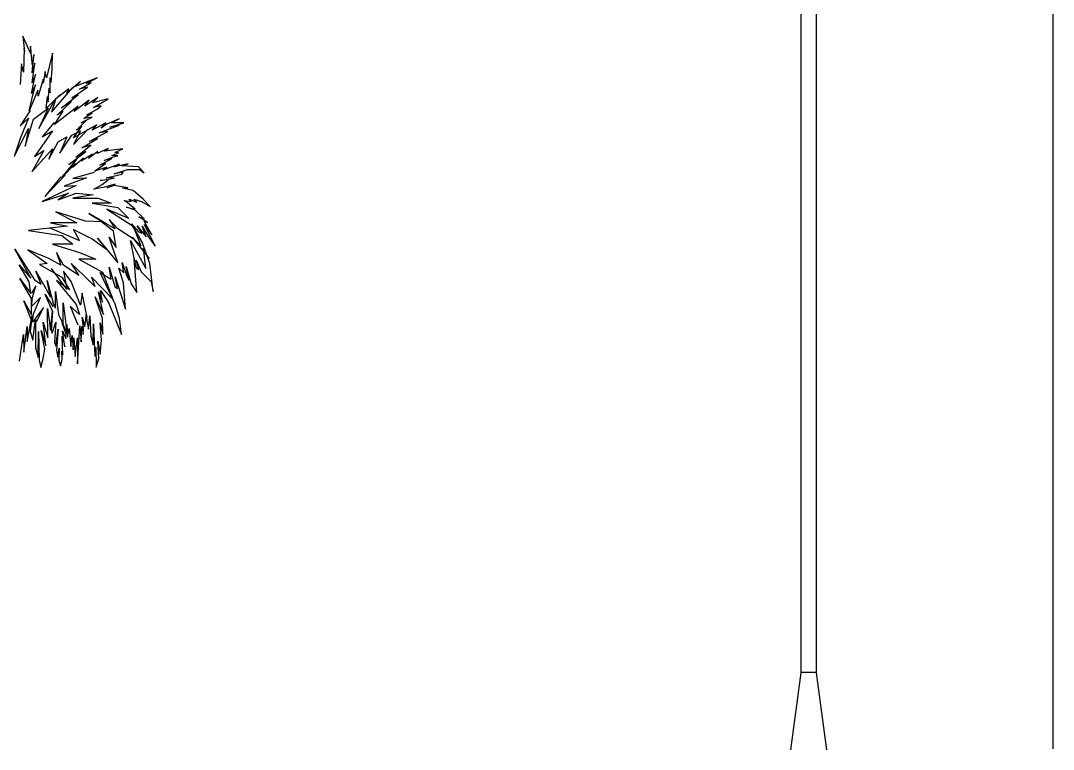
# Model space of a CAD drawing. Header units: millimetres. Extents: x 603916 to 1211550, y 1309898 to 2622648.
# Drawn here: x 604332.38 to 604349.79, y 1311064.3 to 1311076.58 of the extents above; entities that cross this region are included whole.
import ezdxf

# ---------------------------------------------------------------- set-up
doc = ezdxf.new("R2010")
doc.units = ezdxf.units.MM
doc.layers.add('datos y tabla de areas', color=170, linetype='Continuous')
doc.layers.add('elenarbi-Trees', color=42, linetype='Continuous')

# ---------------------------------------------------------------- blocks, each defined once
blk = doc.blocks.new('A$C7BB81706')
at = {"layer": 'elenarbi-Trees', "color": 3}
for points in [[(367.1, 365.31), (370.22, 385.53), (370.46, 372.25), (372.95, 391.49), (372.95, 380.2), (376.67, 399.93), (375.18, 387.89), (377.17, 381.31), (379.28, 396.95), (379.16, 375.48), (381.14, 368.16), (381.52, 387.89), (382.01, 366.17), (383.26, 360.46), (384.99, 367.41), (386.11, 374.49), (383.5, 388.51), (387.1, 377.09), (384.87, 394.84), (388.6, 383.05), (388.22, 405.26), (390.46, 388.76), (391.95, 402.91), (390.95, 389.01), (391.82, 386.4), (394.43, 394.72), (393.56, 379.7), (394.56, 376.72), (396.42, 389.5), (395.05, 373.37), (396.05, 368.28), (397.16, 375.23), (396.92, 366.05), (398.16, 361.95), (399.28, 366.54), (399.03, 373), (399.77, 370.14), (399.28, 384.17), (401.39, 376.22), (399.65, 388.26), (402.13, 382.43), (402.38, 385.78), (399.4, 394.34), (403, 386.53), (402.88, 392.98), (403.37, 383.55), (404.74, 390), (405.86, 376.47), (406.98, 384.79), (407.72, 373.87), (408.09, 383.05), (409.21, 368.78), (410.95, 383.05), (410.95, 363.44), (412.69, 392.11), (413.68, 379.95), (414.3, 391.61), (415.17, 385.53), (415.55, 390.87), (414.55, 398.56), (416.41, 391.49), (417.28, 396.58), (417.41, 400.92), (417.91, 395.46), (419.15, 389.5), (420.26, 399.56), (420.89, 384.29), (422.87, 377.59), (423.12, 393.47), (423.74, 373.62), (424.36, 368.78), (424.86, 375.6), (425.11, 360.84), (426.97, 367.29), (426.23, 380.44), (427.96, 370.64), (429.08, 381.31), (427.96, 394.22), (429.95, 385.78), (429.87, 397.57), (424.38, 414.03), (430.44, 400.66), (426.78, 417.83), (429.73, 409.95), (428.18, 418.67), (434.38, 409.67), (444.24, 385.61), (442.55, 397.71), (439.45, 408.54), (428.04, 432.32), (436.35, 427.4), (434.8, 436.26), (439.17, 421.77), (441.14, 420.22), (439.31, 429.09), (447.19, 404.6), (445.64, 424.44), (442.26, 435.56), (445.93, 432.04), (444.66, 439.92), (447.9, 430.21), (449.59, 426.55), (447.76, 436.97), (451.56, 423.74), (455.78, 417.13), (453.67, 442.45), (455.22, 435.98), (457.19, 434.72), (455.36, 441.61), (459.02, 432.75), (466.48, 425.29), (468.17, 417.97), (465.59, 439.12), (459.75, 455.29), (451.81, 469.06), (456.9, 463.07), (459.45, 462.17), (456, 467.56), (462.74, 459.33), (459.9, 467.41), (464.69, 458.73), (467.09, 455.89), (469.63, 452.14), (461.54, 468.61), (467.09, 460.83), (461.24, 471.15), (463.79, 470.11), (457.35, 474.3), (461.39, 472.95), (454.5, 479.39), (447.91, 481.78), (454.5, 480.28), (448.36, 485.22), (446.26, 486.72), (451.36, 485.97), (450.01, 487.62), (455.7, 485.52), (453.6, 487.77), (459.15, 485.97), (465.74, 482.08), (460.64, 487.77), (453.01, 494.35), (444.88, 496.11), (449.06, 496.34), (438.61, 497.97), (433.27, 496.34), (439.3, 499.13), (431.41, 496.81), (423.28, 495.18), (429.55, 498.89), (434.2, 502.37), (428.16, 501.91), (438.61, 503.53), (432.57, 503.77), (444.41, 506.55), (445.34, 508.17), (438.61, 506.78), (448.59, 510.03), (457.65, 510.03), (461.36, 507.71), (456.95, 512.12), (444.41, 512.81), (449.29, 514.44), (438.84, 512.12), (442.55, 514.2), (430.02, 509.57), (433.04, 511.89), (423.75, 508.87), (432.11, 514.67), (427.7, 513.51), (436.75, 518.38), (430.95, 516.99), (437.91, 519.77), (441.39, 520.47), (436.98, 520.7), (441.86, 522.79), (439.07, 523.02), (445.11, 525.8), (431.41, 523.95), (434.2, 526.04), (425.84, 522.33), (426.3, 523.72), (419.34, 518.38), (422.36, 521.86), (413.77, 516.53), (415.39, 518.61), (407.03, 511.65), (409.35, 514.67), (398.91, 503.77), (410.51, 517.69), (404.48, 513.97), (417.25, 523.72), (409.59, 519.54), (420.96, 528.59), (414.23, 526.5), (426.07, 533.46), (419.8, 531.37), (433.73, 538.8), (427.23, 537.87), (442.32, 543.67), (435.36, 542.05), (446.04, 545.53), (436.52, 545.29), (442.32, 548.31), (433.04, 544.36), (428.86, 541.35), (432.34, 545.53), (422.12, 539.96), (425.61, 543.9), (407.96, 534.16), (414.23, 542.97), (410.05, 539.96), (417.71, 547.38), (413.77, 545.29), (422.12, 549.7), (415.62, 548.77), (422.12, 552.95), (417.94, 551.56), (425.84, 555.73), (428.86, 558.29), (423.05, 556.89), (434.2, 563.62), (422.36, 560.61), (426.3, 564.55), (416.55, 558.05), (419.8, 562.46), (408.42, 553.88), (411.44, 558.05), (393.57, 544.13), (400.07, 554.34), (395.66, 551.09), (406.34, 561.53), (398.91, 556.66), (411.44, 566.64), (406.56, 564.18), (418.4, 572.3), (412.36, 570.91), (421.19, 575.55), (417.47, 575.08), (425.83, 579.49), (409.11, 572.76), (413.29, 576.71), (402.84, 567.89), (404.47, 571.14), (394.49, 563.48), (397.5, 566.5), (387.29, 556.29), (388.22, 565.34), (388.68, 561.39), (389.61, 571.6), (390.31, 568.12), (390.31, 579.49), (391, 576.24), (391.7, 586.22), (391.93, 598.05), (387.52, 579.49), (386.36, 584.13), (384.97, 575.31), (384.97, 578.33), (381.25, 565.57), (381.02, 570.21), (374.29, 554.43), (377.3, 567.43), (379.16, 574.15), (376.14, 567.66), (379.16, 582.04), (376.61, 575.55), (378.7, 590.39), (376.61, 583.2), (378, 597.12), (376.84, 588.77), (375.45, 603.39), (375.68, 597.59), (369.64, 610.81), (370.8, 598.98), (370.57, 601.53), (370.11, 583.67), (368.48, 589.93), (367.55, 574.39)], [(423.39, 507.81), (407.32, 503.31), (417.6, 503.96), (400.89, 497.54), (409.89, 498.18), (384.19, 485.98), (404.11, 492.4), (396.4, 487.26), (409.89, 492.4), (422.74, 491.11), (407.32, 488.55), (426.6, 488.55), (436.24, 484.69), (422.1, 484.69), (441.38, 481.48), (449.73, 473.13), (433.03, 480.2), (452.95, 467.35), (458.73, 452.59), (452.3, 459.01), (465.16, 442.95)], [(398.32, 504.6), (386.11, 489.83), (401.54, 505.88)], [(389.97, 466.07), (412.46, 456.44), (407.96, 464.79), (422.1, 457.72), (433.67, 449.37), (425.96, 458.36), (441.38, 439.74), (434.95, 459.01), (440.09, 451.3), (438.17, 463.5), (427.24, 471.85)], [(454.23, 441.03), (451.02, 456.44), (462.59, 435.25), (460.66, 450.66)], [(376.13, 396.33), (370.32, 410.98), (376.13, 400.29), (376.13, 412.6), (367.3, 427.71), (375.67, 416.55), (374.51, 425.38), (366.83, 438.17), (375.67, 428.17), (363.58, 450.02), (378.46, 426.78), (383.58, 423.52), (379.39, 433.28), (387.07, 420.27), (390.55, 413.76), (388, 426.31), (392.65, 409.12), (394.27, 405.4), (394.27, 417.95), (396.6, 400.52), (400.09, 393.31), (400.09, 409.35), (402.65, 389.36)], [(418.24, 398.65), (414.39, 416.63), (413.1, 407.64), (406.04, 425.62), (400.25, 433.32), (402.82, 419.84), (391.25, 435.25)], [(379.86, 395.17), (385.2, 405.86), (376.83, 394.94), (377.76, 401.22), (382.88, 413.53), (376.37, 407.02), (376.6, 412.37), (379.39, 422.36), (376.13, 416.79)], [(392.18, 402.61), (386.37, 415.62), (392.41, 406.33)]]:
    blk.add_lwpolyline(points, dxfattribs=at)
at = {"layer": 'elenarbi-Trees', "color": 84}
for points in [[(375.19, 554.69), (367.48, 543.13), (373.9, 548.91), (367.48, 533.49), (362.98, 520.01), (373.9, 541.2), (371.33, 527.72), (377.76, 548.26), (388.68, 556.61), (381.61, 541.2), (394.47, 563.68), (391.25, 553.4), (407.32, 572.02)], [(393.18, 545.7), (384.19, 534.78), (391.9, 539.27), (387.4, 532.85), (378.4, 520.01), (385.47, 524.5), (376.47, 508.45), (391.9, 525.79), (389.33, 518.08), (396.4, 530.93), (402.82, 534.78), (397.68, 522.58), (406.68, 536.06), (413.1, 539.27), (407.96, 529), (418.89, 540.56)], [(452.95, 457.72), (441.38, 465.43), (434.95, 472.49), (439.45, 465.43), (432.38, 469.28), (419.53, 476.99), (429.81, 470.57), (416.96, 471.21), (394.47, 478.27), (410.53, 469.92), (390.61, 469.92), (403.46, 467.35), (373.9, 464.14), (398.97, 460.29), (407.32, 453.87), (391.9, 453.87), (412.46, 447.45), (424.67, 442.31), (411.82, 442.31), (429.81, 432.68), (437.52, 412.13), (421.46, 428.83), (424.03, 421.76), (415.67, 430.11), (406.04, 439.1), (411.82, 430.11), (400.25, 437.82), (395.11, 447.45), (398.32, 437.82), (389.33, 442.95), (373.26, 449.37), (388.04, 439.1), (382.26, 438.46), (398.97, 428.83), (404.75, 419.19), (395.11, 426.26), (409.89, 408.28), (412.46, 400.57), (405.39, 406.99), (411.18, 392.87)]]:
    blk.add_lwpolyline(points, dxfattribs=at)
blk = doc.blocks.new('A$C42CB68AE')
at = {"color": 0, "linetype": 'ByBlock'}
for p, q in [((0.102, 0.759), (0.102, 9.246)), ((0.254, 0.759), (0.254, 8.502)), ((0, 0), (0.102, 0.759)), ((0.102, 0.762), (0.254, 0.762)), ((0.356, 0), (0.254, 0.759))]:
    blk.add_line(p, q, dxfattribs=at)

msp = doc.modelspace()

# ---------------------------------------------------------------- linework, layer by layer
at = {"layer": 'datos y tabla de areas'}
msp.add_line((604349.792, 1311064.307), (604349.792, 1311087.959), dxfattribs=at)

# ---------------------------------------------------------------- block references
at = {"xscale": 0.02231228080109402, "yscale": 0.02231228080109402, "zscale": 0.02231228080109402}
msp.add_blockref('A$C7BB81706', (604324.171, 1311062.688), dxfattribs=at)
at = {"layer": 'datos y tabla de areas', "color": 0, "xscale": -1.714792471796731, "yscale": 1.714792471796731, "zscale": 6.859168111401732}
msp.add_blockref('A$C42CB68AE', (604345.975, 1311064.288), dxfattribs=at)

doc.saveas('drawing.dxf')
